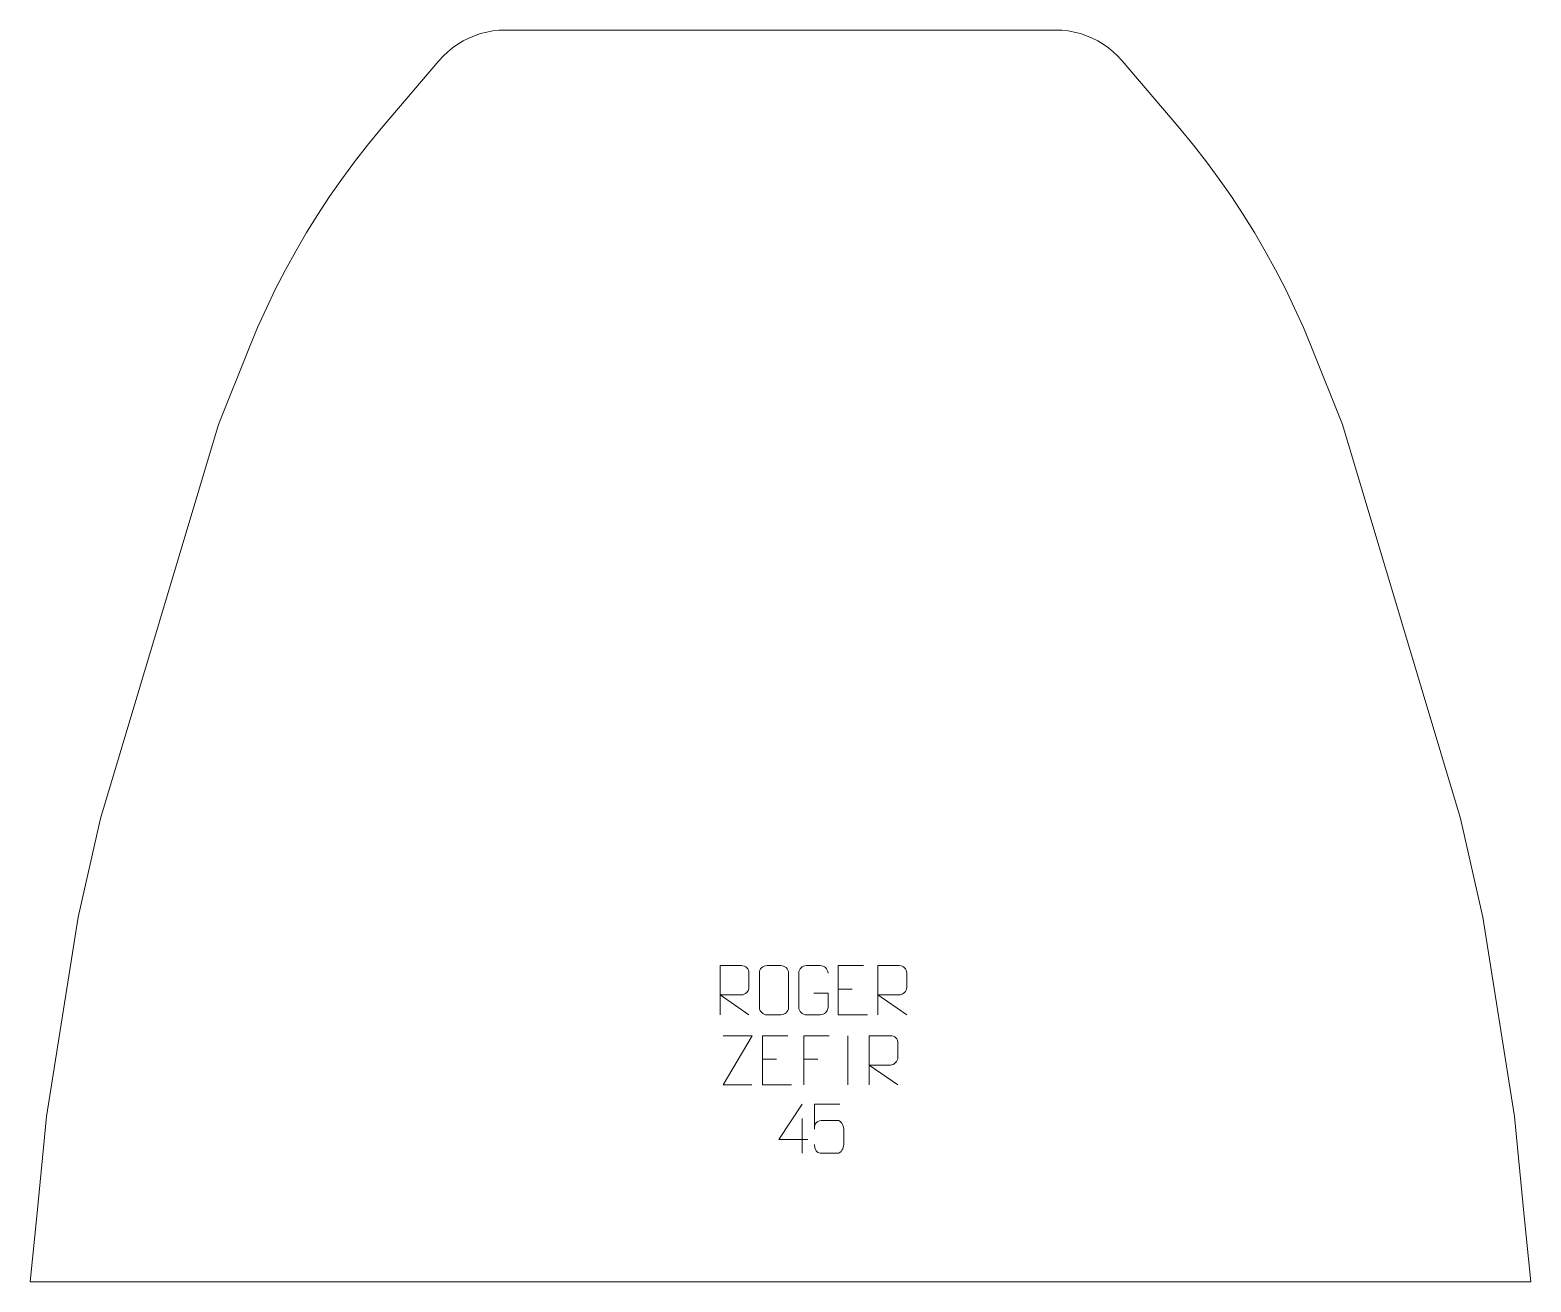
# Model space of a CAD drawing. Header units: millimetres. Extents: x -381 to 381, y 685 to 1320.
import ezdxf

# ---------------------------------------------------------------- set-up
doc = ezdxf.new("R2010")
doc.units = ezdxf.units.MM
doc.header["$MEASUREMENT"] = 0
doc.layers.add('layer 1', color=7, linetype='Continuous')

msp = doc.modelspace()

# ---------------------------------------------------------------- linework, layer by layer
at = {"layer": 'layer 1', "color": 242, "lineweight": 9}
msp.add_open_spline([(-139.4406, 1319.9991), (-139.4406, 1319.9991), (139.4393, 1319.9991), (139.4393, 1319.9991), (139.4393, 1319.9991), (139.4393, 1319.9991), (142.6466, 1319.8831), (142.6466, 1319.8831), (142.6466, 1319.8831), (142.6466, 1319.8831), (145.8374, 1319.5358), (145.8374, 1319.5358), (145.8374, 1319.5358), (145.8374, 1319.5358), (148.9931, 1318.9607), (148.9931, 1318.9607), (148.9931, 1318.9607), (148.9931, 1318.9607), (152.1011, 1318.157), (152.1011, 1318.157), (152.1011, 1318.157), (152.1011, 1318.157), (155.1412, 1317.1335), (155.1412, 1317.1335), (155.1412, 1317.1335), (155.1412, 1317.1335), (158.1002, 1315.892), (158.1002, 1315.892), (158.1002, 1315.892), (158.1002, 1315.892), (160.9629, 1314.4411), (160.9629, 1314.4411), (160.9629, 1314.4411), (160.9629, 1314.4411), (163.7125, 1312.7871), (163.7125, 1312.7871), (163.7125, 1312.7871), (163.7125, 1312.7871), (166.3358, 1310.9402), (166.3358, 1310.9402), (166.3358, 1310.9402), (166.3358, 1310.9402), (168.8205, 1308.9069), (168.8205, 1308.9069), (168.8205, 1308.9069), (168.8205, 1308.9069), (171.1502, 1306.7021), (171.1502, 1306.7021), (171.1502, 1306.7021), (171.1502, 1306.7021), (173.3162, 1304.3331), (173.3162, 1304.3331), (173.3162, 1304.3331), (173.3162, 1304.3331), (202.5003, 1269.9988), (202.5003, 1269.9988), (202.5003, 1269.9988), (202.5003, 1269.9988), (209.4082, 1261.6447), (209.4082, 1261.6447), (209.4082, 1261.6447), (209.4082, 1261.6447), (216.0891, 1253.1062), (216.0891, 1253.1062), (216.0891, 1253.1062), (216.0891, 1253.1062), (222.5367, 1244.3924), (222.5367, 1244.3924), (222.5367, 1244.3924), (222.5367, 1244.3924), (228.7479, 1235.5067), (228.7479, 1235.5067), (228.7479, 1235.5067), (228.7479, 1235.5067), (234.7155, 1226.4567), (234.7155, 1226.4567), (234.7155, 1226.4567), (234.7155, 1226.4567), (240.4378, 1217.2489), (240.4378, 1217.2489), (240.4378, 1217.2489), (240.4378, 1217.2489), (245.9084, 1207.8892), (245.9084, 1207.8892), (245.9084, 1207.8892), (245.9084, 1207.8892), (251.1248, 1198.3865), (251.1248, 1198.3865), (251.1248, 1198.3865), (251.1248, 1198.3865), (256.0826, 1188.7453), (256.0826, 1188.7453), (256.0826, 1188.7453), (256.0826, 1188.7453), (260.7797, 1178.9743), (260.7797, 1178.9743), (260.7797, 1178.9743), (260.7797, 1178.9743), (265.2089, 1169.0805), (265.2089, 1169.0805), (265.2089, 1169.0805), (265.2089, 1169.0805), (269.3706, 1159.0702), (269.3706, 1159.0702), (269.3706, 1159.0702), (269.3706, 1159.0702), (285.0004, 1119.9995), (285.0004, 1119.9995), (285.0004, 1119.9995), (285.0004, 1119.9995), (345, 919.9986), (345, 919.9986), (345, 919.9986), (345, 919.9986), (356.25, 869.9999), (356.25, 869.9999), (356.25, 869.9999), (356.25, 869.9999), (372.3466, 768.9788), (372.3466, 768.9788), (372.3466, 768.9788), (372.3466, 768.9788), (376.9985, 719.9989), (376.9985, 719.9989), (376.9985, 719.9989), (376.9985, 719.9989), (380.6751, 684.9995), (380.6751, 684.9995), (380.6751, 684.9995), (380.6751, 684.9995), (-380.6752, 684.9995), (-380.6752, 684.9995), (-380.6752, 684.9995), (-380.6752, 684.9995), (-376.9998, 719.9989), (-376.9998, 719.9989), (-376.9998, 719.9989), (-376.9998, 719.9989), (-372.3462, 768.9788), (-372.3462, 768.9788), (-372.3462, 768.9788), (-372.3462, 768.9788), (-356.2501, 869.9999), (-356.2501, 869.9999), (-356.2501, 869.9999), (-356.2501, 869.9999), (-345, 919.9986), (-345, 919.9986), (-345, 919.9986), (-345, 919.9986), (-285, 1119.9995), (-285, 1119.9995), (-285, 1119.9995), (-285, 1119.9995), (-269.3719, 1159.0702), (-269.3719, 1159.0702), (-269.3719, 1159.0702), (-269.3719, 1159.0702), (-265.2102, 1169.0805), (-265.2102, 1169.0805), (-265.2102, 1169.0805), (-265.2102, 1169.0805), (-260.7797, 1178.9743), (-260.7797, 1178.9743), (-260.7797, 1178.9743), (-260.7797, 1178.9743), (-256.0839, 1188.7453), (-256.0839, 1188.7453), (-256.0839, 1188.7453), (-256.0839, 1188.7453), (-251.1248, 1198.3865), (-251.1248, 1198.3865), (-251.1248, 1198.3865), (-251.1248, 1198.3865), (-245.9085, 1207.8892), (-245.9085, 1207.8892), (-245.9085, 1207.8892), (-245.9085, 1207.8892), (-240.4374, 1217.2489), (-240.4374, 1217.2489), (-240.4374, 1217.2489), (-240.4374, 1217.2489), (-234.7168, 1226.4567), (-234.7168, 1226.4567), (-234.7168, 1226.4567), (-234.7168, 1226.4567), (-228.7479, 1235.5067), (-228.7479, 1235.5067), (-228.7479, 1235.5067), (-228.7479, 1235.5067), (-222.538, 1244.3924), (-222.538, 1244.3924), (-222.538, 1244.3924), (-222.538, 1244.3924), (-216.0891, 1253.1062), (-216.0891, 1253.1062), (-216.0891, 1253.1062), (-216.0891, 1253.1062), (-209.4082, 1261.6447), (-209.4082, 1261.6447), (-209.4082, 1261.6447), (-209.4082, 1261.6447), (-202.5003, 1269.9988), (-202.5003, 1269.9988), (-202.5003, 1269.9988), (-202.5003, 1269.9988), (-173.3158, 1304.3331), (-173.3158, 1304.3331), (-173.3158, 1304.3331), (-173.3158, 1304.3331), (-171.1503, 1306.7021), (-171.1503, 1306.7021), (-171.1503, 1306.7021), (-171.1503, 1306.7021), (-168.8205, 1308.9069), (-168.8205, 1308.9069), (-168.8205, 1308.9069), (-168.8205, 1308.9069), (-166.3371, 1310.9402), (-166.3371, 1310.9402), (-166.3371, 1310.9402), (-166.3371, 1310.9402), (-163.7138, 1312.7871), (-163.7138, 1312.7871), (-163.7138, 1312.7871), (-163.7138, 1312.7871), (-160.9625, 1314.4411), (-160.9625, 1314.4411), (-160.9625, 1314.4411), (-160.9625, 1314.4411), (-158.1016, 1315.892), (-158.1016, 1315.892), (-158.1016, 1315.892), (-158.1016, 1315.892), (-155.1425, 1317.1335), (-155.1425, 1317.1335), (-155.1425, 1317.1335), (-155.1425, 1317.1335), (-152.1011, 1318.157), (-152.1011, 1318.157), (-152.1011, 1318.157), (-152.1011, 1318.157), (-148.9944, 1318.9607), (-148.9944, 1318.9607), (-148.9944, 1318.9607), (-148.9944, 1318.9607), (-145.837, 1319.5358), (-145.837, 1319.5358), (-145.837, 1319.5358), (-145.837, 1319.5358), (-142.6462, 1319.8831), (-142.6462, 1319.8831), (-142.6462, 1319.8831), (-142.6462, 1319.8831), (-139.4406, 1319.9991), (-139.4406, 1319.9991)], degree=3, knots=[0, 0, 0, 0, 0.01538462, 0.01538462, 0.01538462, 0.01538462, 0.03076923, 0.03076923, 0.03076923, 0.03076923, 0.04615385, 0.04615385, 0.04615385, 0.04615385, 0.06153846, 0.06153846, 0.06153846, 0.06153846, 0.07692308, 0.07692308, 0.07692308, 0.07692308, 0.09230769, 0.09230769, 0.09230769, 0.09230769, 0.10769231, 0.10769231, 0.10769231, 0.10769231, 0.12307692, 0.12307692, 0.12307692, 0.12307692, 0.13846154, 0.13846154, 0.13846154, 0.13846154, 0.15384615, 0.15384615, 0.15384615, 0.15384615, 0.16923077, 0.16923077, 0.16923077, 0.16923077, 0.18461538, 0.18461538, 0.18461538, 0.18461538, 0.2, 0.2, 0.2, 0.2, 0.21538462, 0.21538462, 0.21538462, 0.21538462, 0.23076923, 0.23076923, 0.23076923, 0.23076923, 0.24615385, 0.24615385, 0.24615385, 0.24615385, 0.26153846, 0.26153846, 0.26153846, 0.26153846, 0.27692308, 0.27692308, 0.27692308, 0.27692308, 0.29230769, 0.29230769, 0.29230769, 0.29230769, 0.30769231, 0.30769231, 0.30769231, 0.30769231, 0.32307692, 0.32307692, 0.32307692, 0.32307692, 0.33846154, 0.33846154, 0.33846154, 0.33846154, 0.35384615, 0.35384615, 0.35384615, 0.35384615, 0.36923077, 0.36923077, 0.36923077, 0.36923077, 0.38461538, 0.38461538, 0.38461538, 0.38461538, 0.4, 0.4, 0.4, 0.4, 0.41538462, 0.41538462, 0.41538462, 0.41538462, 0.43076923, 0.43076923, 0.43076923, 0.43076923, 0.44615385, 0.44615385, 0.44615385, 0.44615385, 0.46153846, 0.46153846, 0.46153846, 0.46153846, 0.47692308, 0.47692308, 0.47692308, 0.47692308, 0.49230769, 0.49230769, 0.49230769, 0.49230769, 0.50769231, 0.50769231, 0.50769231, 0.50769231, 0.52307692, 0.52307692, 0.52307692, 0.52307692, 0.53846154, 0.53846154, 0.53846154, 0.53846154, 0.55384615, 0.55384615, 0.55384615, 0.55384615, 0.56923077, 0.56923077, 0.56923077, 0.56923077, 0.58461538, 0.58461538, 0.58461538, 0.58461538, 0.6, 0.6, 0.6, 0.6, 0.61538462, 0.61538462, 0.61538462, 0.61538462, 0.63076923, 0.63076923, 0.63076923, 0.63076923, 0.64615385, 0.64615385, 0.64615385, 0.64615385, 0.66153846, 0.66153846, 0.66153846, 0.66153846, 0.67692308, 0.67692308, 0.67692308, 0.67692308, 0.69230769, 0.69230769, 0.69230769, 0.69230769, 0.70769231, 0.70769231, 0.70769231, 0.70769231, 0.72307692, 0.72307692, 0.72307692, 0.72307692, 0.73846154, 0.73846154, 0.73846154, 0.73846154, 0.75384615, 0.75384615, 0.75384615, 0.75384615, 0.76923077, 0.76923077, 0.76923077, 0.76923077, 0.78461538, 0.78461538, 0.78461538, 0.78461538, 0.8, 0.8, 0.8, 0.8, 0.81538462, 0.81538462, 0.81538462, 0.81538462, 0.83076923, 0.83076923, 0.83076923, 0.83076923, 0.84615385, 0.84615385, 0.84615385, 0.84615385, 0.86153846, 0.86153846, 0.86153846, 0.86153846, 0.87692308, 0.87692308, 0.87692308, 0.87692308, 0.89230769, 0.89230769, 0.89230769, 0.89230769, 0.90769231, 0.90769231, 0.90769231, 0.90769231, 0.92307692, 0.92307692, 0.92307692, 0.92307692, 0.93846154, 0.93846154, 0.93846154, 0.93846154, 0.95384615, 0.95384615, 0.95384615, 0.95384615, 0.96923077, 0.96923077, 0.96923077, 0.96923077, 1, 1, 1, 1], dxfattribs=at)
at = {"layer": 'layer 1', "color": 250, "lineweight": 9}
for points, knots in [([(-30.645, 820.5201), (-30.645, 820.5201), (-30.645, 845.4736), (-30.645, 845.4736), (-30.645, 845.4736), (-27.0502, 845.4736), (-23.4547, 845.4736), (-19.8595, 845.4736), (-19.8595, 845.4736), (-17.5342, 845.4359), (-15.9769, 843.9459), (-15.981, 841.5795), (-15.981, 841.5795), (-15.9814, 839.544), (-15.9814, 836.4846), (-15.981, 834.4486), (-15.981, 834.4486), (-15.9875, 832.5731), (-17.7998, 830.6313), (-19.8093, 830.6122), (-19.8093, 830.6122), (-19.8093, 830.6122), (-30.645, 830.6122), (-30.645, 830.6122), (-30.645, 830.6122), (-30.645, 830.6122), (-15.9903, 820.5201), (-15.9903, 820.5201)], [0, 0, 0, 0, 0.125, 0.125, 0.125, 0.125, 0.25, 0.25, 0.25, 0.25, 0.375, 0.375, 0.375, 0.375, 0.5, 0.5, 0.5, 0.5, 0.625, 0.625, 0.625, 0.625, 0.75, 0.75, 0.75, 0.75, 1, 1, 1, 1]), ([(-6.8326, 845.4733), (-4.5069, 845.4733), (-2.1808, 845.4733), (0.1453, 845.4733), (0.1453, 845.4733), (2.0919, 845.5089), (4.0833, 844.0173), (4.11, 841.5797), (4.11, 841.5797), (4.1096, 835.8328), (4.1096, 830.0855), (4.11, 824.3378), (4.11, 824.3378), (3.9702, 822.0144), (2.293, 820.5348), (0.1453, 820.524), (0.1453, 820.524), (-2.1866, 820.5244), (-4.5185, 820.5244), (-6.85, 820.524), (-6.85, 820.524), (-8.775, 820.4186), (-10.7471, 822.3031), (-10.7359, 824.3204), (-10.7359, 824.3204), (-10.7356, 830.0905), (-10.7356, 835.8602), (-10.7359, 841.6295), (-10.7359, 841.6295), (-10.7317, 843.7676), (-8.985, 845.4868), (-6.8326, 845.4733)], [0, 0, 0, 0, 0.11111111, 0.11111111, 0.11111111, 0.11111111, 0.22222222, 0.22222222, 0.22222222, 0.22222222, 0.33333333, 0.33333333, 0.33333333, 0.33333333, 0.44444444, 0.44444444, 0.44444444, 0.44444444, 0.55555556, 0.55555556, 0.55555556, 0.55555556, 0.66666667, 0.66666667, 0.66666667, 0.66666667, 0.77777778, 0.77777778, 0.77777778, 0.77777778, 1, 1, 1, 1]), ([(16.9419, 831.5058), (16.9419, 831.5058), (24.11, 831.5058), (24.11, 831.5058), (24.11, 831.5058), (24.11, 831.5058), (24.11, 824.3377), (24.11, 824.3377), (24.11, 824.3377), (23.9703, 822.0143), (22.2931, 820.5347), (20.1453, 820.5239), (20.1453, 820.5239), (17.8135, 820.5243), (15.4815, 820.5243), (13.15, 820.5239), (13.15, 820.5239), (11.2251, 820.4185), (9.2529, 822.303), (9.2641, 824.3203), (9.2641, 824.3203), (9.2645, 830.0904), (9.2645, 835.8601), (9.2641, 841.6294), (9.2641, 841.6294), (9.2683, 843.7675), (11.0151, 845.4867), (13.1674, 845.4733), (13.1674, 845.4733), (15.4931, 845.4733), (17.8192, 845.4733), (20.1453, 845.4733), (20.1453, 845.4733), (22.092, 845.5087), (24.0834, 844.0172), (24.11, 841.5795)], [0, 0, 0, 0, 0.1, 0.1, 0.1, 0.1, 0.2, 0.2, 0.2, 0.2, 0.3, 0.3, 0.3, 0.3, 0.4, 0.4, 0.4, 0.4, 0.5, 0.5, 0.5, 0.5, 0.6, 0.6, 0.6, 0.6, 0.7, 0.7, 0.7, 0.7, 0.8, 0.8, 0.8, 0.8, 1, 1, 1, 1]), ([(42.128, 845.4736), (42.128, 845.4736), (29.2541, 845.4736), (29.2541, 845.4736), (29.2541, 845.4736), (29.2541, 845.4736), (29.2541, 820.52), (29.2541, 820.52), (29.2541, 820.52), (29.2541, 820.52), (44.1199, 820.52), (44.1199, 820.52)], [0, 0, 0, 0, 0.25, 0.25, 0.25, 0.25, 0.5, 0.5, 0.5, 0.5, 1, 1, 1, 1]), ([(49.355, 820.5201), (49.355, 820.5201), (49.355, 845.4736), (49.355, 845.4736), (49.355, 845.4736), (52.9498, 845.4736), (56.5453, 845.4736), (60.1405, 845.4736), (60.1405, 845.4736), (62.4658, 845.4359), (64.0231, 843.9459), (64.019, 841.5795), (64.019, 841.5795), (64.0186, 839.544), (64.0186, 836.4846), (64.019, 834.4486), (64.019, 834.4486), (64.0125, 832.5731), (62.2002, 830.6313), (60.1907, 830.6122), (60.1907, 830.6122), (60.1907, 830.6122), (49.355, 830.6122), (49.355, 830.6122), (49.355, 830.6122), (49.355, 830.6122), (64.0097, 820.5201), (64.0097, 820.5201)], [0, 0, 0, 0, 0.125, 0.125, 0.125, 0.125, 0.25, 0.25, 0.25, 0.25, 0.375, 0.375, 0.375, 0.375, 0.5, 0.5, 0.5, 0.5, 0.625, 0.625, 0.625, 0.625, 0.75, 0.75, 0.75, 0.75, 1, 1, 1, 1]), ([(-14.4736, 784.9455), (-14.4736, 784.9455), (-29.0926, 784.9455), (-29.0926, 784.9455), (-29.0926, 784.9455), (-29.0926, 784.9455), (-14.4493, 809.9029), (-14.4493, 809.9029), (-14.4493, 809.9029), (-14.4493, 809.9029), (-29.0926, 809.9029), (-29.0926, 809.9029)], [0, 0, 0, 0, 0.25, 0.25, 0.25, 0.25, 0.5, 0.5, 0.5, 0.5, 1, 1, 1, 1]), ([(3.67, 809.901), (3.67, 809.901), (-9.2039, 809.901), (-9.2039, 809.901), (-9.2039, 809.901), (-9.2039, 809.901), (-9.2039, 784.9474), (-9.2039, 784.9474), (-9.2039, 784.9474), (-9.2039, 784.9474), (5.6619, 784.9474), (5.6619, 784.9474)], [0, 0, 0, 0, 0.25, 0.25, 0.25, 0.25, 0.5, 0.5, 0.5, 0.5, 1, 1, 1, 1]), ([(24.666, 809.901), (24.666, 809.901), (11.792, 809.901), (11.792, 809.901), (11.792, 809.901), (11.792, 809.901), (11.792, 784.9474), (11.792, 784.9474)], [0, 0, 0, 0, 0.33333333, 0.33333333, 0.33333333, 0.33333333, 1, 1, 1, 1]), ([(44.897, 784.9475), (44.897, 784.9475), (44.897, 809.901), (44.897, 809.901), (44.897, 809.901), (48.4918, 809.901), (52.0873, 809.901), (55.6825, 809.901), (55.6825, 809.901), (58.0078, 809.8633), (59.5651, 808.3733), (59.561, 806.0069), (59.561, 806.0069), (59.5606, 803.9714), (59.5606, 800.912), (59.561, 798.876), (59.561, 798.876), (59.5545, 797.0005), (57.7422, 795.0587), (55.7327, 795.0396), (55.7327, 795.0396), (55.7327, 795.0396), (44.897, 795.0396), (44.897, 795.0396), (44.897, 795.0396), (44.897, 795.0396), (59.5517, 784.9475), (59.5517, 784.9475)], [0, 0, 0, 0, 0.125, 0.125, 0.125, 0.125, 0.25, 0.25, 0.25, 0.25, 0.375, 0.375, 0.375, 0.375, 0.5, 0.5, 0.5, 0.5, 0.625, 0.625, 0.625, 0.625, 0.75, 0.75, 0.75, 0.75, 1, 1, 1, 1]), ([(13.9046, 757.1893), (13.9046, 757.1893), (-0.9171, 757.1893), (-0.9171, 757.1893), (-0.9171, 757.1893), (-0.9171, 757.1893), (10.9605, 775.2598), (10.9605, 775.2598)], [0, 0, 0, 0, 0.33333333, 0.33333333, 0.33333333, 0.33333333, 1, 1, 1, 1]), ([(30.0223, 775.1918), (30.0223, 775.1918), (17.1706, 775.1918), (17.1706, 775.1918), (17.1706, 775.1918), (17.1709, 770.9612), (17.1709, 766.7303), (17.1706, 762.4991), (17.1706, 762.4991), (17.1703, 765.8092), (18.8013, 766.881), (21.6133, 766.9415), (21.6133, 766.9415), (24.0529, 766.9418), (26.4924, 766.9418), (28.9316, 766.9415), (28.9316, 766.9415), (30.5814, 766.9483), (32.0563, 764.5678), (32.0848, 762.4991), (32.0848, 762.4991), (32.0845, 759.9118), (32.0845, 757.3242), (32.0848, 754.7365), (32.0848, 754.7365), (32.131, 752.7771), (30.6316, 750.3408), (29.0057, 750.2823), (29.0057, 750.2823), (27.0492, 750.2826), (22.1542, 750.2826), (20.1972, 750.2823), (20.1972, 750.2823), (18.3517, 750.2735), (17.2446, 752.2383), (17.2238, 754.7894)], [0, 0, 0, 0, 0.1, 0.1, 0.1, 0.1, 0.2, 0.2, 0.2, 0.2, 0.3, 0.3, 0.3, 0.3, 0.4, 0.4, 0.4, 0.4, 0.5, 0.5, 0.5, 0.5, 0.6, 0.6, 0.6, 0.6, 0.7, 0.7, 0.7, 0.7, 0.8, 0.8, 0.8, 0.8, 1, 1, 1, 1])]:
    msp.add_open_spline(points, degree=3, knots=knots, dxfattribs=at)
for points in [[(29.2541, 833.5939), (29.2541, 833.5939), (36.4222, 833.5939), (36.4222, 833.5939)], [(34.229, 809.9113), (34.229, 809.9113), (34.229, 784.9372), (34.229, 784.9372)], [(-9.2039, 798.0213), (-9.2039, 798.0213), (-2.0358, 798.0213), (-2.0358, 798.0213)], [(11.792, 798.0213), (11.792, 798.0213), (18.9601, 798.0213), (18.9601, 798.0213)], [(10.9605, 767.9504), (10.9605, 767.9504), (10.9605, 750.2857), (10.9605, 750.2857)]]:
    msp.add_open_spline(points, degree=3, dxfattribs=at)

doc.saveas('drawing.dxf')
